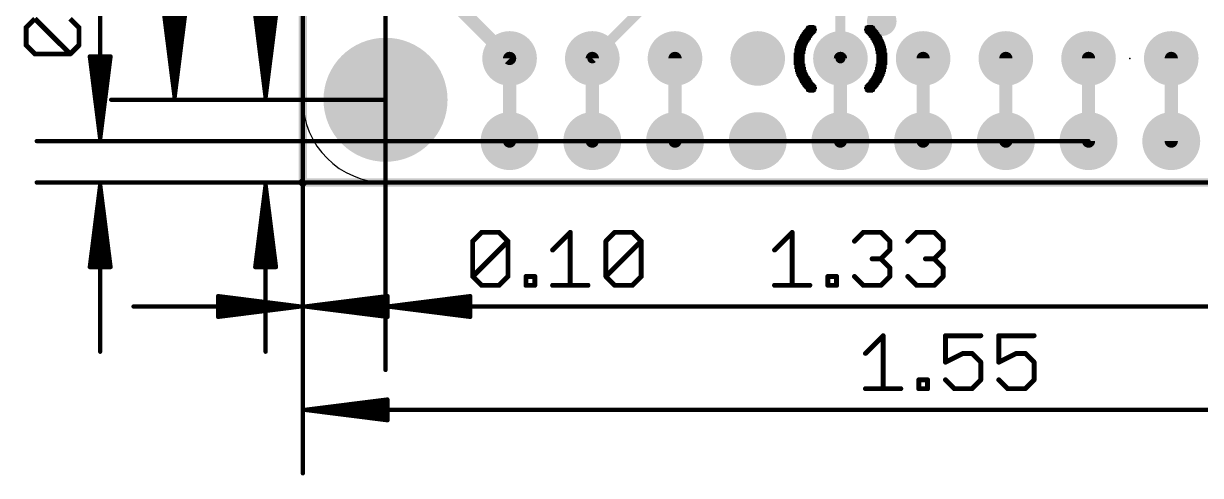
# Model space of a CAD drawing. Extents: x -8.6 to 58.7, y -9 to 29.5.
# Drawn here: x -8.58 to 27.57, y -9 to 4.88 of the extents above; entities that cross this region are included whole.
import ezdxf

# ---------------------------------------------------------------- set-up
doc = ezdxf.new("R2010")
doc.units = 0
for name, color, linetype in [('1', 12, 'CONTINUOUS'), ('16', 5, 'CONTINUOUS'), ('17', 110, 'CONTINUOUS'), ('18', 110, 'CONTINUOUS'), ('20', 4, 'CONTINUOUS'), ('200', 132, 'CONTINUOUS'), ('201', 6, 'CONTINUOUS'), ('23', 53, 'CONTINUOUS'), ('47', 253, 'CONTINUOUS')]:
    doc.layers.add(name, color=color, linetype=linetype)

# ---------------------------------------------------------------- blocks, each defined once
blk = doc.blocks.new('ROUNDP')
at = {"const_width": 0.5}
blk.add_lwpolyline([(0, -0.25, 1), (0, 0.25, 1), (0, -0.25)], format="xyb", dxfattribs=at)
blk = doc.blocks.new('RECT')
blk.add_solid([(-0.5, -0.5), (0.5, -0.5), (-0.5, 0.5), (0.5, 0.5)])
blk = doc.blocks.new('ROUNDV')
at = {"const_width": 0.5}
blk.add_lwpolyline([(0, -0.25, 1), (0, 0.25, 1), (0, -0.25)], format="xyb", dxfattribs=at)

msp = doc.modelspace()

# ---------------------------------------------------------------- linework, layer by layer
at = {"layer": '1'}
for points, const_width in [([(0, 22.86), (0, 0)], 0.254), ([(4.336, 5.824), (6.35, 3.81)], 0.4064), ([(16.51, 5.623), (16.51, 3.81)], 0.3048), ([(0, 0), (50.8, 0)], 0.254)]:
    msp.add_lwpolyline(points, dxfattribs=dict(at, const_width=const_width))
for points, const_width in [([(6.2782, 3.7382, 1), (6.4218, 3.8818)], 0.2032), ([(16.4338, 3.81, 1), (16.5862, 3.81)], 0.1524), ([(0, 0.0635, 1), (0, -0.0635)], 0.127), ([(-0.0635, 0, 1), (0.0635, 0)], 0.127)]:
    msp.add_lwpolyline(points, format="xyb", dxfattribs=dict(at, const_width=const_width))
at = {"layer": '16'}
for points, const_width in [([(0, 22.86), (0, 0)], 0.254), ([(10.668, 5.588), (8.89, 3.81)], 0.3048), ([(6.35, 3.81), (6.35, 1.27)], 0.4064), ([(8.89, 1.27), (8.89, 3.81)], 0.4064), ([(11.43, 3.81), (11.43, 1.27)], 0.4064), ([(16.51, 1.27), (16.51, 3.81)], 0.4064), ([(19.05, 3.81), (19.05, 1.27)], 0.4064), ([(21.59, 1.27), (21.59, 3.81)], 0.4064), ([(24.13, 3.81), (24.13, 1.27)], 0.4064), ([(26.67, 3.81), (26.67, 1.27)], 0.4064), ([(0, 0), (50.8, 0)], 0.254)]:
    msp.add_lwpolyline(points, dxfattribs=dict(at, const_width=const_width))
for points, const_width in [([(6.4516, 3.81, 1), (6.2484, 3.81)], 0.2032), ([(8.9916, 3.81, 1), (8.7884, 3.81)], 0.2032), ([(11.5316, 3.81, 1), (11.3284, 3.81)], 0.2032), ([(16.6116, 3.81, 1), (16.4084, 3.81)], 0.2032), ([(19.1516, 3.81, 1), (18.9484, 3.81)], 0.2032), ([(21.6916, 3.81, 1), (21.4884, 3.81)], 0.2032), ([(24.2316, 3.81, 1), (24.0284, 3.81)], 0.2032), ([(26.7716, 3.81, 1), (26.5684, 3.81)], 0.2032), ([(8.8361, 3.8639, 1), (8.9439, 3.7561)], 0.1524), ([(6.2484, 1.27, 1), (6.4516, 1.27)], 0.2032), ([(8.7884, 1.27, 1), (8.9916, 1.27)], 0.2032), ([(11.3284, 1.27, 1), (11.5316, 1.27)], 0.2032), ([(16.4084, 1.27, 1), (16.6116, 1.27)], 0.2032), ([(18.9484, 1.27, 1), (19.1516, 1.27)], 0.2032), ([(21.4884, 1.27, 1), (21.6916, 1.27)], 0.2032), ([(24.0284, 1.27, 1), (24.2316, 1.27)], 0.2032), ([(26.5684, 1.27, 1), (26.7716, 1.27)], 0.2032), ([(0, 0.0635, 1), (0, -0.0635)], 0.127), ([(-0.0635, 0, 1), (0.0635, 0)], 0.127)]:
    msp.add_lwpolyline(points, format="xyb", dxfattribs=dict(at, const_width=const_width))
at = {"layer": '20'}
for p, q in [((0, 2.54), (0, 20.32)), ((0, 20.32), (0, 2.54)), ((48.26, 0), (2.54, 0)), ((2.54, 0), (48.26, 0))]:
    msp.add_line(p, q, dxfattribs=at)
msp.add_arc((2.54, 2.54), 2.54, 180, 270, dxfattribs=at)
msp.add_arc((2.54, 2.54), 2.54, 180, 270, dxfattribs=at)
at = {"layer": '23'}
for p in [(25.4, 3.81), (0, 0), (0, 0)]:
    msp.add_point(p, dxfattribs=at)
at = {"layer": '47'}
for points, const_width in [([(-3.937, 2.605), (-3.937, 20.128)], 0.13), ([(0, 16.256), (0, -5.76)], 0.13), ([(2.54, 15.748), (2.54, -5.76)], 0.13), ([(0, 12.827), (0, -8.935)], 0.13), ([(0, 11.684), (0, -5.76)], 0.13), ([(-1.143, 2.605), (-1.143, 10.1028)], 0.13), ([(-6.223, 1.335), (-6.223, 8.8328)], 0.13), ([(-8.5007, 4.7597), (-8.2295, 5.0309)], 0.1524), ([(-7.1449, 3.9462), (-8.2295, 5.0309)], 0.1524), ([(-7.1449, 5.0309), (-6.8737, 4.7597)], 0.1524), ([(-3.937, 2.605), (-4.2562, 5.14)], 0.13), ([(-3.937, 2.605), (-4.197, 5.14)], 0.13), ([(-3.937, 2.605), (-4.067, 5.14)], 0.13), ([(-3.6178, 5.14), (-3.937, 2.605)], 0.13), ([(-3.807, 5.14), (-3.937, 2.605)], 0.13), ([(-3.677, 5.14), (-3.937, 2.605)], 0.13), ([(-1.143, 2.605), (-1.4622, 5.14)], 0.13), ([(-1.143, 2.605), (-1.403, 5.14)], 0.13), ([(-1.143, 2.605), (-1.273, 5.14)], 0.13), ([(-0.8238, 5.14), (-1.143, 2.605)], 0.13), ([(-1.013, 5.14), (-1.143, 2.605)], 0.13), ([(-0.883, 5.14), (-1.143, 2.605)], 0.13), ([(-8.5007, 4.2174), (-8.5007, 4.7597)], 0.1524), ([(-6.8737, 4.7597), (-6.8737, 4.2174)], 0.1524), ([(-8.2295, 3.9462), (-8.5007, 4.2174)], 0.1524), ([(-7.1449, 3.9462), (-8.2295, 3.9462)], 0.1524), ([(-6.8737, 4.2174), (-7.1449, 3.9462)], 0.1524), ([(-6.223, 1.335), (-6.5422, 3.87)], 0.13), ([(-6.5422, 3.87), (-5.9038, 3.87)], 0.13), ([(-6.223, 1.335), (-6.483, 3.87)], 0.13), ([(-6.223, 1.335), (-6.353, 3.87)], 0.13), ([(-5.9038, 3.87), (-6.223, 1.335)], 0.13), ([(-6.093, 3.87), (-6.223, 1.335)], 0.13), ([(-5.963, 3.87), (-6.223, 1.335)], 0.13), ([(2.413, 2.54), (-5.887, 2.54)], 0.13), ([(2.54, 2.54), (-3.093, 2.54)], 0.13), ([(24.13, 1.27), (-8.173, 1.27)], 0.13), ([(24.13, 0), (-8.173, 0)], 0.13), ([(-6.223, -0.065), (-6.5422, -2.6)], 0.13), ([(-6.223, -0.065), (-6.483, -2.6)], 0.13), ([(-6.223, -0.065), (-6.353, -2.6)], 0.13), ([(-6.223, -0.065), (-6.223, -5.2)], 0.13), ([(-5.9038, -2.6), (-6.223, -0.065)], 0.13), ([(-6.093, -2.6), (-6.223, -0.065)], 0.13), ([(-5.963, -2.6), (-6.223, -0.065)], 0.13), ([(2.54, 0), (-3.093, 0)], 0.13), ([(-1.143, -0.065), (-1.4622, -2.6)], 0.13), ([(-1.143, -0.065), (-1.403, -2.6)], 0.13), ([(-1.143, -0.065), (-1.273, -2.6)], 0.13), ([(-1.143, -0.065), (-1.143, -5.2)], 0.13), ([(-0.8238, -2.6), (-1.143, -0.065)], 0.13), ([(-1.013, -2.6), (-1.143, -0.065)], 0.13), ([(-0.883, -2.6), (-1.143, -0.065)], 0.13), ([(20.955, 0), (58.592, 0)], 0.13), ([(5.2162, -1.8035), (5.4874, -1.5323)], 0.1524), ([(5.2162, -2.8881), (5.2162, -1.8035)], 0.1524), ([(5.2162, -2.8881), (6.3009, -1.8035)], 0.1524), ([(5.4874, -1.5323), (6.0297, -1.5323)], 0.1524), ([(6.0297, -1.5323), (6.3009, -1.8035)], 0.1524), ([(6.3009, -1.8035), (6.3009, -2.8881)], 0.1524), ([(7.6719, -2.0746), (8.2143, -1.5323)], 0.1524), ([(8.2143, -1.5323), (8.2143, -3.1593)], 0.1524), ([(9.3091, -1.8035), (9.5803, -1.5323)], 0.1524), ([(9.3091, -2.8881), (9.3091, -1.8035)], 0.1524), ([(9.3091, -2.8881), (10.3938, -1.8035)], 0.1524), ([(9.5803, -1.5323), (10.1226, -1.5323)], 0.1524), ([(10.1226, -1.5323), (10.3938, -1.8035)], 0.1524), ([(10.3938, -1.8035), (10.3938, -2.8881)], 0.1524), ([(14.4858, -2.0746), (15.0281, -1.5323)], 0.1524), ([(15.0281, -1.5323), (15.0281, -3.1593)], 0.1524), ([(16.9415, -1.8035), (17.2127, -1.5323)], 0.1524), ([(17.2127, -1.5323), (17.755, -1.5323)], 0.1524), ([(17.755, -1.5323), (18.0262, -1.8035)], 0.1524), ([(18.0262, -1.8035), (18.0262, -2.0746)], 0.1524), ([(18.5787, -1.8035), (18.8499, -1.5323)], 0.1524), ([(18.8499, -1.5323), (19.3922, -1.5323)], 0.1524), ([(19.3922, -1.5323), (19.6634, -1.8035)], 0.1524), ([(19.6634, -1.8035), (19.6634, -2.0746)], 0.1524), ([(18.0262, -2.0746), (17.755, -2.3458)], 0.1524), ([(19.6634, -2.0746), (19.3922, -2.3458)], 0.1524), ([(17.755, -2.3458), (17.4839, -2.3458)], 0.1524), ([(17.755, -2.3458), (18.0262, -2.617)], 0.1524), ([(19.3922, -2.3458), (19.121, -2.3458)], 0.1524), ([(19.3922, -2.3458), (19.6634, -2.617)], 0.1524), ([(-6.5422, -2.6), (-5.9038, -2.6)], 0.13), ([(-1.4622, -2.6), (-0.8238, -2.6)], 0.13), ([(5.4874, -3.1593), (5.2162, -2.8881)], 0.1524), ([(6.3009, -2.8881), (6.0297, -3.1593)], 0.1524), ([(6.8534, -3.1593), (6.8534, -2.8881)], 0.1524), ([(6.8534, -2.8881), (7.1245, -2.8881)], 0.1524), ([(7.1245, -2.8881), (7.1245, -3.1593)], 0.1524), ([(9.5803, -3.1593), (9.3091, -2.8881)], 0.1524), ([(10.3938, -2.8881), (10.1226, -3.1593)], 0.1524), ([(16.123, -3.1593), (16.123, -2.8881)], 0.1524), ([(16.123, -2.8881), (16.3941, -2.8881)], 0.1524), ([(16.3941, -2.8881), (16.3941, -3.1593)], 0.1524), ([(17.2127, -3.1593), (16.9415, -2.8881)], 0.1524), ([(18.0262, -2.8881), (17.755, -3.1593)], 0.1524), ([(18.0262, -2.617), (18.0262, -2.8881)], 0.1524), ([(18.8499, -3.1593), (18.5787, -2.8881)], 0.1524), ([(19.6634, -2.8881), (19.3922, -3.1593)], 0.1524), ([(19.6634, -2.617), (19.6634, -2.8881)], 0.1524), ([(6.0297, -3.1593), (5.4874, -3.1593)], 0.1524), ([(7.1245, -3.1593), (6.8534, -3.1593)], 0.1524), ([(7.6719, -3.1593), (8.7566, -3.1593)], 0.1524), ([(10.1226, -3.1593), (9.5803, -3.1593)], 0.1524), ([(14.4858, -3.1593), (15.5705, -3.1593)], 0.1524), ([(16.3941, -3.1593), (16.123, -3.1593)], 0.1524), ([(17.755, -3.1593), (17.2127, -3.1593)], 0.1524), ([(19.3922, -3.1593), (18.8499, -3.1593)], 0.1524), ([(-0.065, -3.81), (-2.6, -3.4908)], 0.13), ([(-2.6, -3.4908), (-2.6, -4.1292)], 0.13), ([(-0.065, -3.81), (-2.6, -3.55)], 0.13), ([(0.065, -3.81), (2.6, -3.4908)], 0.13), ([(0.065, -3.81), (2.6, -3.55)], 0.13), ([(2.6, -3.4908), (2.6, -4.1292)], 0.13), ([(2.605, -3.81), (5.14, -3.4908)], 0.13), ([(2.605, -3.81), (5.14, -3.55)], 0.13), ([(5.14, -3.4908), (5.14, -4.1292)], 0.13), ([(-0.065, -3.81), (-5.2, -3.81)], 0.13), ([(-0.065, -3.81), (-2.6, -3.68)], 0.13), ([(-2.6, -4.1292), (-0.065, -3.81)], 0.13), ([(-2.6, -3.94), (-0.065, -3.81)], 0.13), ([(-2.6, -4.07), (-0.065, -3.81)], 0.13), ([(0.065, -3.81), (2.6, -3.68)], 0.13), ([(0.065, -3.81), (33.717, -3.81)], 0.13), ([(2.6, -4.1292), (0.065, -3.81)], 0.13), ([(2.6, -3.94), (0.065, -3.81)], 0.13), ([(2.6, -4.07), (0.065, -3.81)], 0.13), ([(2.605, -3.81), (5.14, -3.68)], 0.13), ([(2.605, -3.81), (10.1028, -3.81)], 0.13), ([(5.14, -4.1292), (2.605, -3.81)], 0.13), ([(5.14, -3.94), (2.605, -3.81)], 0.13), ([(5.14, -4.07), (2.605, -3.81)], 0.13), ([(17.2798, -5.2496), (17.8221, -4.7073)], 0.1524), ([(17.8221, -4.7073), (17.8221, -6.3343)], 0.1524), ([(20.8202, -4.7073), (19.7355, -4.7073)], 0.1524), ([(19.7355, -4.7073), (19.7355, -5.5208)], 0.1524), ([(22.4574, -4.7073), (21.3727, -4.7073)], 0.1524), ([(21.3727, -4.7073), (21.3727, -5.5208)], 0.1524), ([(19.7355, -5.5208), (20.2779, -5.2496)], 0.1524), ([(20.2779, -5.2496), (20.549, -5.2496)], 0.1524), ([(20.549, -5.2496), (20.8202, -5.5208)], 0.1524), ([(21.3727, -5.5208), (21.915, -5.2496)], 0.1524), ([(21.915, -5.2496), (22.1862, -5.2496)], 0.1524), ([(22.1862, -5.2496), (22.4574, -5.5208)], 0.1524), ([(20.8202, -5.5208), (20.8202, -6.0631)], 0.1524), ([(22.4574, -5.5208), (22.4574, -6.0631)], 0.1524), ([(18.917, -6.3343), (18.917, -6.0631)], 0.1524), ([(18.917, -6.0631), (19.1881, -6.0631)], 0.1524), ([(19.1881, -6.0631), (19.1881, -6.3343)], 0.1524), ([(20.0067, -6.3343), (19.7355, -6.0631)], 0.1524), ([(20.8202, -6.0631), (20.549, -6.3343)], 0.1524), ([(21.6439, -6.3343), (21.3727, -6.0631)], 0.1524), ([(22.4574, -6.0631), (22.1862, -6.3343)], 0.1524), ([(17.2798, -6.3343), (18.3645, -6.3343)], 0.1524), ([(19.1881, -6.3343), (18.917, -6.3343)], 0.1524), ([(20.549, -6.3343), (20.0067, -6.3343)], 0.1524), ([(22.1862, -6.3343), (21.6439, -6.3343)], 0.1524), ([(0.065, -6.985), (2.6, -6.6658)], 0.13), ([(0.065, -6.985), (2.6, -6.725)], 0.13), ([(0.065, -6.985), (2.6, -6.855)], 0.13), ([(2.6, -6.6658), (2.6, -7.3042)], 0.13), ([(0.065, -6.985), (39.305, -6.985)], 0.13), ([(2.6, -7.3042), (0.065, -6.985)], 0.13), ([(2.6, -7.115), (0.065, -6.985)], 0.13), ([(2.6, -7.245), (0.065, -6.985)], 0.13)]:
    msp.add_lwpolyline(points, dxfattribs=dict(at, const_width=const_width))
for points, const_width in [([(-8.4626, 4.7597, 1), (-8.5388, 4.7597)], 0.0762), ([(-8.5276, 4.7866, 1), (-8.4737, 4.7328)], 0.0762), ([(-6.8356, 4.7597, 1), (-6.9118, 4.7597)], 0.0762), ([(-6.9006, 4.7328, 1), (-6.8468, 4.7866)], 0.0762), ([(-8.4737, 4.2443, 1), (-8.5276, 4.1904)], 0.0762), ([(-8.5388, 4.2174, 1), (-8.4626, 4.2174)], 0.0762), ([(-8.2295, 3.9843, 1), (-8.2295, 3.9081)], 0.0762), ([(-8.2565, 3.9193, 1), (-8.2026, 3.9731)], 0.0762), ([(-7.1718, 3.9731, 1), (-7.1179, 3.9193)], 0.0762), ([(-7.1718, 3.9193, 1), (-7.1179, 3.9731)], 0.0762), ([(-7.1449, 3.9081, 1), (-7.1449, 3.9843)], 0.0762), ([(-6.9118, 4.2174, 1), (-6.8356, 4.2174)], 0.0762), ([(-6.8468, 4.1904, 1), (-6.9006, 4.2443)], 0.0762), ([(-6.51, 3.8741, 1), (-6.5745, 3.8659)], 0.065), ([(-6.5422, 3.9025, 1), (-6.5422, 3.8375)], 0.065), ([(-6.4507, 3.8733, 1), (-6.5153, 3.8667)], 0.065), ([(-6.3205, 3.8717, 1), (-6.3855, 3.8683)], 0.065), ([(-6.0605, 3.8683, 1), (-6.1255, 3.8717)], 0.065), ([(-5.9307, 3.8667, 1), (-5.9953, 3.8733)], 0.065), ([(-5.8715, 3.8659, 1), (-5.936, 3.8741)], 0.065), ([(-5.9038, 3.8375, 1), (-5.9038, 3.9025)], 0.065), ([(-5.887, 2.5725, 1), (-5.887, 2.5075)], 0.065), ([(-3.9692, 2.6091, 1), (-3.9048, 2.6009)], 0.065), ([(-3.9693, 2.6083, 1), (-3.9047, 2.6017)], 0.065), ([(-3.9695, 2.6033, 1), (-3.9045, 2.6067)], 0.065), ([(-3.9695, 2.6067, 1), (-3.9045, 2.6033)], 0.065), ([(-3.9695, 2.605, 1), (-3.9045, 2.605)], 0.065), ([(-3.9693, 2.6017, 1), (-3.9047, 2.6083)], 0.065), ([(-3.9692, 2.6009, 1), (-3.9048, 2.6091)], 0.065), ([(-3.093, 2.5725, 1), (-3.093, 2.5075)], 0.065), ([(-1.1752, 2.6091, 1), (-1.1108, 2.6009)], 0.065), ([(-1.1753, 2.6083, 1), (-1.1107, 2.6017)], 0.065), ([(-1.1755, 2.6033, 1), (-1.1105, 2.6067)], 0.065), ([(-1.1755, 2.6067, 1), (-1.1105, 2.6033)], 0.065), ([(-1.1755, 2.605, 1), (-1.1105, 2.605)], 0.065), ([(-1.1753, 2.6017, 1), (-1.1107, 2.6083)], 0.065), ([(-1.1752, 2.6009, 1), (-1.1108, 2.6091)], 0.065), ([(2.413, 2.5075, 1), (2.413, 2.5725)], 0.065), ([(2.54, 2.5075, 1), (2.54, 2.5725)], 0.065), ([(-8.173, 1.3025, 1), (-8.173, 1.2375)], 0.065), ([(-6.2552, 1.3391, 1), (-6.1908, 1.3309)], 0.065), ([(-6.2553, 1.3383, 1), (-6.1907, 1.3317)], 0.065), ([(-6.2555, 1.3333, 1), (-6.1905, 1.3367)], 0.065), ([(-6.2555, 1.3367, 1), (-6.1905, 1.3333)], 0.065), ([(-6.2555, 1.335, 1), (-6.1905, 1.335)], 0.065), ([(-6.2553, 1.3317, 1), (-6.1907, 1.3383)], 0.065), ([(-6.2552, 1.3309, 1), (-6.1908, 1.3391)], 0.065), ([(24.13, 1.2375, 1), (24.13, 1.3025)], 0.065), ([(-8.173, 0.0325, 1), (-8.173, -0.0325)], 0.065), ([(-6.1905, -0.0667, 1), (-6.2555, -0.0633)], 0.065), ([(-6.1905, -0.0633, 1), (-6.2555, -0.0667)], 0.065), ([(-3.093, 0.0325, 1), (-3.093, -0.0325)], 0.065), ([(-1.1105, -0.0667, 1), (-1.1755, -0.0633)], 0.065), ([(-1.1105, -0.0633, 1), (-1.1755, -0.0667)], 0.065), ([(2.54, -0.0325, 1), (2.54, 0.0325)], 0.065), ([(20.955, 0.0325, 1), (20.955, -0.0325)], 0.065), ([(24.13, -0.0325, 1), (24.13, 0.0325)], 0.065), ([(-6.1905, -0.065, 1), (-6.2555, -0.065)], 0.065), ([(-6.1908, -0.0609, 1), (-6.2552, -0.0691)], 0.065), ([(-6.1907, -0.0617, 1), (-6.2553, -0.0683)], 0.065), ([(-6.1907, -0.0683, 1), (-6.2553, -0.0617)], 0.065), ([(-6.1908, -0.0691, 1), (-6.2552, -0.0609)], 0.065), ([(-1.1105, -0.065, 1), (-1.1755, -0.065)], 0.065), ([(-1.1108, -0.0609, 1), (-1.1752, -0.0691)], 0.065), ([(-1.1107, -0.0617, 1), (-1.1753, -0.0683)], 0.065), ([(-1.1107, -0.0683, 1), (-1.1753, -0.0617)], 0.065), ([(-1.1108, -0.0691, 1), (-1.1752, -0.0609)], 0.065), ([(5.2543, -1.8035, 1), (5.1781, -1.8035)], 0.0762), ([(5.1893, -1.7765, 1), (5.2431, -1.8304)], 0.0762), ([(5.4874, -1.4942, 1), (5.4874, -1.5704)], 0.0762), ([(5.5143, -1.5593, 1), (5.4604, -1.5054)], 0.0762), ([(6.0566, -1.5054, 1), (6.0028, -1.5593)], 0.0762), ([(6.0297, -1.5704, 1), (6.0297, -1.4942)], 0.0762), ([(6.339, -1.8035, 1), (6.2628, -1.8035)], 0.0762), ([(6.3278, -1.8304, 1), (6.2739, -1.7765)], 0.0762), ([(6.2739, -1.8304, 1), (6.3278, -1.7765)], 0.0762), ([(8.2524, -1.5323, 1), (8.1762, -1.5323)], 0.0762), ([(8.2412, -1.5593, 1), (8.1873, -1.5054)], 0.0762), ([(9.2821, -1.7765, 1), (9.336, -1.8304)], 0.0762), ([(9.3472, -1.8035, 1), (9.271, -1.8035)], 0.0762), ([(9.5803, -1.4942, 1), (9.5803, -1.5704)], 0.0762), ([(9.6072, -1.5593, 1), (9.5533, -1.5054)], 0.0762), ([(10.1495, -1.5054, 1), (10.0956, -1.5593)], 0.0762), ([(10.1226, -1.5704, 1), (10.1226, -1.4942)], 0.0762), ([(10.4319, -1.8035, 1), (10.3557, -1.8035)], 0.0762), ([(10.4207, -1.8304, 1), (10.3668, -1.7765)], 0.0762), ([(10.3668, -1.8304, 1), (10.4207, -1.7765)], 0.0762), ([(15.0662, -1.5323, 1), (14.99, -1.5323)], 0.0762), ([(15.0551, -1.5593, 1), (15.0012, -1.5054)], 0.0762), ([(16.9146, -1.7765, 1), (16.9685, -1.8304)], 0.0762), ([(17.2127, -1.4942, 1), (17.2127, -1.5704)], 0.0762), ([(17.2396, -1.5593, 1), (17.1858, -1.5054)], 0.0762), ([(17.782, -1.5054, 1), (17.7281, -1.5593)], 0.0762), ([(17.755, -1.5704, 1), (17.755, -1.4942)], 0.0762), ([(18.0643, -1.8035, 1), (17.9881, -1.8035)], 0.0762), ([(17.9993, -1.8304, 1), (18.0531, -1.7765)], 0.0762), ([(18.5518, -1.7765, 1), (18.6056, -1.8304)], 0.0762), ([(18.8499, -1.4942, 1), (18.8499, -1.5704)], 0.0762), ([(18.8768, -1.5593, 1), (18.8229, -1.5054)], 0.0762), ([(19.4191, -1.5054, 1), (19.3653, -1.5593)], 0.0762), ([(19.3922, -1.5704, 1), (19.3922, -1.4942)], 0.0762), ([(19.7015, -1.8035, 1), (19.6253, -1.8035)], 0.0762), ([(19.6364, -1.8304, 1), (19.6903, -1.7765)], 0.0762), ([(7.645, -2.0477, 1), (7.6989, -2.1016)], 0.0762), ([(14.4589, -2.0477, 1), (14.5128, -2.1016)], 0.0762), ([(17.9881, -2.0746, 1), (18.0643, -2.0746)], 0.0762), ([(18.0531, -2.1016, 1), (17.9993, -2.0477)], 0.0762), ([(19.6253, -2.0746, 1), (19.7015, -2.0746)], 0.0762), ([(19.6903, -2.1016, 1), (19.6364, -2.0477)], 0.0762), ([(17.4839, -2.3077, 1), (17.4839, -2.3839)], 0.0762), ([(17.782, -2.3189, 1), (17.7281, -2.3727)], 0.0762), ([(17.7281, -2.3189, 1), (17.782, -2.3727)], 0.0762), ([(17.755, -2.3839, 1), (17.755, -2.3077)], 0.0762), ([(19.121, -2.3077, 1), (19.121, -2.3839)], 0.0762), ([(19.4191, -2.3189, 1), (19.3653, -2.3727)], 0.0762), ([(19.3653, -2.3189, 1), (19.4191, -2.3727)], 0.0762), ([(19.3922, -2.3839, 1), (19.3922, -2.3077)], 0.0762), ([(-6.5745, -2.5959, 1), (-6.51, -2.6041)], 0.065), ([(-6.5422, -2.5675, 1), (-6.5422, -2.6325)], 0.065), ([(-6.5153, -2.5967, 1), (-6.4507, -2.6033)], 0.065), ([(-6.3855, -2.5983, 1), (-6.3205, -2.6017)], 0.065), ([(-6.1255, -2.6017, 1), (-6.0605, -2.5983)], 0.065), ([(-5.9953, -2.6033, 1), (-5.9307, -2.5967)], 0.065), ([(-5.936, -2.6041, 1), (-5.8715, -2.5959)], 0.065), ([(-5.9038, -2.6325, 1), (-5.9038, -2.5675)], 0.065), ([(-1.4945, -2.5959, 1), (-1.43, -2.6041)], 0.065), ([(-1.4622, -2.5675, 1), (-1.4622, -2.6325)], 0.065), ([(-1.4353, -2.5967, 1), (-1.3707, -2.6033)], 0.065), ([(-1.3055, -2.5983, 1), (-1.2405, -2.6017)], 0.065), ([(-1.0455, -2.6017, 1), (-0.9805, -2.5983)], 0.065), ([(-0.9153, -2.6033, 1), (-0.8507, -2.5967)], 0.065), ([(-0.856, -2.6041, 1), (-0.7915, -2.5959)], 0.065), ([(-0.8238, -2.6325, 1), (-0.8238, -2.5675)], 0.065), ([(5.2431, -2.8612, 1), (5.1893, -2.9151)], 0.0762), ([(5.1893, -2.8612, 1), (5.2431, -2.9151)], 0.0762), ([(5.1781, -2.8881, 1), (5.2543, -2.8881)], 0.0762), ([(6.2628, -2.8881, 1), (6.339, -2.8881)], 0.0762), ([(6.3278, -2.9151, 1), (6.2739, -2.8612)], 0.0762), ([(6.8915, -2.8881, 1), (6.8153, -2.8881)], 0.0762), ([(6.8534, -2.85, 1), (6.8534, -2.9262)], 0.0762), ([(7.1626, -2.8881, 1), (7.0864, -2.8881)], 0.0762), ([(7.1245, -2.9262, 1), (7.1245, -2.85)], 0.0762), ([(9.336, -2.8612, 1), (9.2821, -2.9151)], 0.0762), ([(9.2821, -2.8612, 1), (9.336, -2.9151)], 0.0762), ([(9.271, -2.8881, 1), (9.3472, -2.8881)], 0.0762), ([(10.3557, -2.8881, 1), (10.4319, -2.8881)], 0.0762), ([(10.4207, -2.9151, 1), (10.3668, -2.8612)], 0.0762), ([(16.1611, -2.8881, 1), (16.0849, -2.8881)], 0.0762), ([(16.123, -2.85, 1), (16.123, -2.9262)], 0.0762), ([(16.4322, -2.8881, 1), (16.356, -2.8881)], 0.0762), ([(16.3941, -2.9262, 1), (16.3941, -2.85)], 0.0762), ([(16.9685, -2.8612, 1), (16.9146, -2.9151)], 0.0762), ([(18.0643, -2.617, 1), (17.9881, -2.617)], 0.0762), ([(17.9881, -2.8881, 1), (18.0643, -2.8881)], 0.0762), ([(17.9993, -2.6439, 1), (18.0531, -2.59)], 0.0762), ([(18.0531, -2.9151, 1), (17.9993, -2.8612)], 0.0762), ([(18.6056, -2.8612, 1), (18.5518, -2.9151)], 0.0762), ([(19.7015, -2.617, 1), (19.6253, -2.617)], 0.0762), ([(19.6253, -2.8881, 1), (19.7015, -2.8881)], 0.0762), ([(19.6364, -2.6439, 1), (19.6903, -2.59)], 0.0762), ([(19.6903, -2.9151, 1), (19.6364, -2.8612)], 0.0762), ([(5.4874, -3.1212, 1), (5.4874, -3.1974)], 0.0762), ([(5.4604, -3.1862, 1), (5.5143, -3.1324)], 0.0762), ([(6.0028, -3.1324, 1), (6.0566, -3.1862)], 0.0762), ([(6.0297, -3.1974, 1), (6.0297, -3.1212)], 0.0762), ([(6.8534, -3.1212, 1), (6.8534, -3.1974)], 0.0762), ([(6.8153, -3.1593, 1), (6.8915, -3.1593)], 0.0762), ([(7.0864, -3.1593, 1), (7.1626, -3.1593)], 0.0762), ([(7.1245, -3.1974, 1), (7.1245, -3.1212)], 0.0762), ([(7.6719, -3.1212, 1), (7.6719, -3.1974)], 0.0762), ([(8.1762, -3.1593, 1), (8.2524, -3.1593)], 0.0762), ([(8.7566, -3.1974, 1), (8.7566, -3.1212)], 0.0762), ([(9.5803, -3.1212, 1), (9.5803, -3.1974)], 0.0762), ([(9.5533, -3.1862, 1), (9.6072, -3.1324)], 0.0762), ([(10.0956, -3.1324, 1), (10.1495, -3.1862)], 0.0762), ([(10.1226, -3.1974, 1), (10.1226, -3.1212)], 0.0762), ([(14.4858, -3.1212, 1), (14.4858, -3.1974)], 0.0762), ([(14.99, -3.1593, 1), (15.0662, -3.1593)], 0.0762), ([(15.5705, -3.1974, 1), (15.5705, -3.1212)], 0.0762), ([(16.123, -3.1212, 1), (16.123, -3.1974)], 0.0762), ([(16.0849, -3.1593, 1), (16.1611, -3.1593)], 0.0762), ([(16.356, -3.1593, 1), (16.4322, -3.1593)], 0.0762), ([(16.3941, -3.1974, 1), (16.3941, -3.1212)], 0.0762), ([(17.2127, -3.1212, 1), (17.2127, -3.1974)], 0.0762), ([(17.1858, -3.1862, 1), (17.2396, -3.1324)], 0.0762), ([(17.7281, -3.1324, 1), (17.782, -3.1862)], 0.0762), ([(17.755, -3.1974, 1), (17.755, -3.1212)], 0.0762), ([(18.8499, -3.1212, 1), (18.8499, -3.1974)], 0.0762), ([(18.8229, -3.1862, 1), (18.8768, -3.1324)], 0.0762), ([(19.3653, -3.1324, 1), (19.4191, -3.1862)], 0.0762), ([(19.3922, -3.1974, 1), (19.3922, -3.1212)], 0.0762), ([(-2.5959, -3.4585, 1), (-2.6041, -3.523)], 0.065), ([(-2.5675, -3.4908, 1), (-2.6325, -3.4908)], 0.065), ([(-2.5967, -3.5177, 1), (-2.6033, -3.5823)], 0.065), ([(2.6325, -3.4908, 1), (2.5675, -3.4908)], 0.065), ([(2.6041, -3.523, 1), (2.5959, -3.4585)], 0.065), ([(2.6033, -3.5823, 1), (2.5967, -3.5177)], 0.065), ([(5.1725, -3.4908, 1), (5.1075, -3.4908)], 0.065), ([(5.1441, -3.523, 1), (5.1359, -3.4585)], 0.065), ([(5.1433, -3.5823, 1), (5.1367, -3.5177)], 0.065), ([(-5.2, -3.7775, 1), (-5.2, -3.8425)], 0.065), ([(-2.5983, -3.6475, 1), (-2.6017, -3.7125)], 0.065), ([(-2.6017, -3.9075, 1), (-2.5983, -3.9725)], 0.065), ([(-0.0609, -3.8422, 1), (-0.0691, -3.7778)], 0.065), ([(-0.0691, -3.8422, 1), (-0.0609, -3.7778)], 0.065), ([(-0.0617, -3.8423, 1), (-0.0683, -3.7777)], 0.065), ([(-0.0683, -3.8423, 1), (-0.0617, -3.7777)], 0.065), ([(-0.0667, -3.8425, 1), (-0.0633, -3.7775)], 0.065), ([(-0.0633, -3.8425, 1), (-0.0667, -3.7775)], 0.065), ([(-0.065, -3.8425, 1), (-0.065, -3.7775)], 0.065), ([(0.065, -3.7775, 1), (0.065, -3.8425)], 0.065), ([(0.0691, -3.7778, 1), (0.0609, -3.8422)], 0.065), ([(0.0633, -3.7775, 1), (0.0667, -3.8425)], 0.065), ([(0.0667, -3.7775, 1), (0.0633, -3.8425)], 0.065), ([(0.0683, -3.7777, 1), (0.0617, -3.8423)], 0.065), ([(0.0617, -3.7777, 1), (0.0683, -3.8423)], 0.065), ([(0.0609, -3.7778, 1), (0.0691, -3.8422)], 0.065), ([(2.605, -3.7775, 1), (2.605, -3.8425)], 0.065), ([(2.6091, -3.7778, 1), (2.6009, -3.8422)], 0.065), ([(2.6033, -3.7775, 1), (2.6067, -3.8425)], 0.065), ([(2.6067, -3.7775, 1), (2.6033, -3.8425)], 0.065), ([(2.6083, -3.7777, 1), (2.6017, -3.8423)], 0.065), ([(2.6017, -3.7777, 1), (2.6083, -3.8423)], 0.065), ([(2.6009, -3.7778, 1), (2.6091, -3.8422)], 0.065), ([(2.6017, -3.7125, 1), (2.5983, -3.6475)], 0.065), ([(2.5983, -3.9725, 1), (2.6017, -3.9075)], 0.065), ([(5.1417, -3.7125, 1), (5.1383, -3.6475)], 0.065), ([(5.1383, -3.9725, 1), (5.1417, -3.9075)], 0.065), ([(10.1028, -3.8425, 1), (10.1028, -3.7775)], 0.065), ([(-2.6033, -4.0377, 1), (-2.5967, -4.1023)], 0.065), ([(-2.6041, -4.097, 1), (-2.5959, -4.1615)], 0.065), ([(-2.6325, -4.1292, 1), (-2.5675, -4.1292)], 0.065), ([(2.5675, -4.1292, 1), (2.6325, -4.1292)], 0.065), ([(2.5959, -4.1615, 1), (2.6041, -4.097)], 0.065), ([(2.5967, -4.1023, 1), (2.6033, -4.0377)], 0.065), ([(5.1075, -4.1292, 1), (5.1725, -4.1292)], 0.065), ([(5.1359, -4.1615, 1), (5.1441, -4.097)], 0.065), ([(5.1367, -4.1023, 1), (5.1433, -4.0377)], 0.065), ([(17.8602, -4.7073, 1), (17.784, -4.7073)], 0.0762), ([(17.8491, -4.7343, 1), (17.7952, -4.6804)], 0.0762), ([(19.7355, -4.6692, 1), (19.7355, -4.7454)], 0.0762), ([(19.7736, -4.7073, 1), (19.6974, -4.7073)], 0.0762), ([(20.8202, -4.7454, 1), (20.8202, -4.6692)], 0.0762), ([(21.3727, -4.6692, 1), (21.3727, -4.7454)], 0.0762), ([(21.4108, -4.7073, 1), (21.3346, -4.7073)], 0.0762), ([(22.4574, -4.7454, 1), (22.4574, -4.6692)], 0.0762), ([(-6.2555, -5.2, 1), (-6.1905, -5.2)], 0.065), ([(-1.1755, -5.2, 1), (-1.1105, -5.2)], 0.065), ([(17.2529, -5.2227, 1), (17.3068, -5.2766)], 0.0762), ([(20.2779, -5.2115, 1), (20.2779, -5.2877)], 0.0762), ([(20.2949, -5.2837, 1), (20.2608, -5.2156)], 0.0762), ([(20.576, -5.2227, 1), (20.5221, -5.2766)], 0.0762), ([(20.549, -5.2877, 1), (20.549, -5.2115)], 0.0762), ([(21.915, -5.2115, 1), (21.915, -5.2877)], 0.0762), ([(21.9321, -5.2837, 1), (21.898, -5.2156)], 0.0762), ([(22.2131, -5.2227, 1), (22.1593, -5.2766)], 0.0762), ([(22.1862, -5.2877, 1), (22.1862, -5.2115)], 0.0762), ([(-0.0325, -5.76, 1), (0.0325, -5.76)], 0.065), ([(-0.0325, -5.76, 1), (0.0325, -5.76)], 0.065), ([(2.5075, -5.76, 1), (2.5725, -5.76)], 0.065), ([(19.7185, -5.4867, 1), (19.7526, -5.5549)], 0.0762), ([(19.6974, -5.5208, 1), (19.7736, -5.5208)], 0.0762), ([(20.8583, -5.5208, 1), (20.7821, -5.5208)], 0.0762), ([(20.7933, -5.5477, 1), (20.8471, -5.4939)], 0.0762), ([(21.3557, -5.4867, 1), (21.3897, -5.5549)], 0.0762), ([(21.3346, -5.5208, 1), (21.4108, -5.5208)], 0.0762), ([(22.4955, -5.5208, 1), (22.4193, -5.5208)], 0.0762), ([(22.4304, -5.5477, 1), (22.4843, -5.4939)], 0.0762), ([(18.9551, -6.0631, 1), (18.8789, -6.0631)], 0.0762), ([(18.917, -6.025, 1), (18.917, -6.1012)], 0.0762), ([(19.2262, -6.0631, 1), (19.15, -6.0631)], 0.0762), ([(19.1881, -6.1012, 1), (19.1881, -6.025)], 0.0762), ([(19.7625, -6.0362, 1), (19.7086, -6.0901)], 0.0762), ([(20.7821, -6.0631, 1), (20.8583, -6.0631)], 0.0762), ([(20.8471, -6.0901, 1), (20.7933, -6.0362)], 0.0762), ([(21.3996, -6.0362, 1), (21.3458, -6.0901)], 0.0762), ([(22.4193, -6.0631, 1), (22.4955, -6.0631)], 0.0762), ([(22.4843, -6.0901, 1), (22.4304, -6.0362)], 0.0762), ([(17.2798, -6.2962, 1), (17.2798, -6.3724)], 0.0762), ([(17.784, -6.3343, 1), (17.8602, -6.3343)], 0.0762), ([(18.3645, -6.3724, 1), (18.3645, -6.2962)], 0.0762), ([(18.917, -6.2962, 1), (18.917, -6.3724)], 0.0762), ([(18.8789, -6.3343, 1), (18.9551, -6.3343)], 0.0762), ([(19.15, -6.3343, 1), (19.2262, -6.3343)], 0.0762), ([(19.1881, -6.3724, 1), (19.1881, -6.2962)], 0.0762), ([(20.0067, -6.2962, 1), (20.0067, -6.3724)], 0.0762), ([(19.9798, -6.3612, 1), (20.0336, -6.3074)], 0.0762), ([(20.5221, -6.3074, 1), (20.576, -6.3612)], 0.0762), ([(20.549, -6.3724, 1), (20.549, -6.2962)], 0.0762), ([(21.6439, -6.2962, 1), (21.6439, -6.3724)], 0.0762), ([(21.6169, -6.3612, 1), (21.6708, -6.3074)], 0.0762), ([(22.1593, -6.3074, 1), (22.2131, -6.3612)], 0.0762), ([(22.1862, -6.3724, 1), (22.1862, -6.2962)], 0.0762), ([(2.6325, -6.6658, 1), (2.5675, -6.6658)], 0.065), ([(2.6041, -6.698, 1), (2.5959, -6.6335)], 0.065), ([(2.6033, -6.7573, 1), (2.5967, -6.6927)], 0.065), ([(2.6017, -6.8875, 1), (2.5983, -6.8225)], 0.065), ([(0.065, -6.9525, 1), (0.065, -7.0175)], 0.065), ([(0.0691, -6.9528, 1), (0.0609, -7.0172)], 0.065), ([(0.0633, -6.9525, 1), (0.0667, -7.0175)], 0.065), ([(0.0667, -6.9525, 1), (0.0633, -7.0175)], 0.065), ([(0.0683, -6.9527, 1), (0.0617, -7.0173)], 0.065), ([(0.0617, -6.9527, 1), (0.0683, -7.0173)], 0.065), ([(0.0609, -6.9528, 1), (0.0691, -7.0172)], 0.065), ([(2.5967, -7.2773, 1), (2.6033, -7.2127)], 0.065), ([(2.5983, -7.1475, 1), (2.6017, -7.0825)], 0.065), ([(2.5675, -7.3042, 1), (2.6325, -7.3042)], 0.065), ([(2.5959, -7.3365, 1), (2.6041, -7.272)], 0.065), ([(-0.0325, -8.935, 1), (0.0325, -8.935)], 0.065)]:
    msp.add_lwpolyline(points, format="xyb", dxfattribs=dict(at, const_width=const_width))

# ---------------------------------------------------------------- block references
at = {"layer": '17'}
for p, xscale, yscale in [((2.54, 2.54), 3.81, 3.81), ((2.54, 2.54), 3.81, 3.81), ((6.35, 1.27), 1.778, 1.778), ((6.35, 1.27), 1.778, 1.778), ((8.89, 1.27), 1.778, 1.778), ((8.89, 1.27), 1.778, 1.778), ((11.43, 1.27), 1.778, 1.778), ((11.43, 1.27), 1.778, 1.778), ((13.97, 1.27), 1.778, 1.778), ((13.97, 1.27), 1.778, 1.778), ((16.51, 1.27), 1.778, 1.778), ((16.51, 1.27), 1.778, 1.778), ((19.05, 1.27), 1.778, 1.778), ((19.05, 1.27), 1.778, 1.778), ((21.59, 1.27), 1.778, 1.778), ((21.59, 1.27), 1.778, 1.778), ((24.13, 1.27), 1.778, 1.778), ((24.13, 1.27), 1.778, 1.778), ((26.67, 1.27), 1.778, 1.778), ((26.67, 1.27), 1.778, 1.778)]:
    msp.add_blockref('ROUNDP', p, dxfattribs=dict(at, xscale=xscale, yscale=yscale))
at = {"layer": '17', "xscale": 1.6764, "yscale": 1.6764, "rotation": 270}
for p in [(6.35, 3.81), (6.35, 3.81), (8.89, 3.81), (8.89, 3.81), (11.43, 3.81), (11.43, 3.81), (13.97, 3.81), (13.97, 3.81), (16.51, 3.81), (16.51, 3.81), (19.05, 3.81), (19.05, 3.81), (21.59, 3.81), (21.59, 3.81), (24.13, 3.81), (24.13, 3.81), (26.67, 3.81), (26.67, 3.81)]:
    msp.add_blockref('ROUNDP', p, dxfattribs=at)
at = {"layer": '18', "xscale": 0.9064, "yscale": 0.9064}
msp.add_blockref('ROUNDV', (17.78, 4.953), dxfattribs=at)
msp.add_blockref('ROUNDV', (17.78, 4.953), dxfattribs=at)
at = {"layer": '200', "yscale": 0.0212}
for p, xscale in [((15.5724, 4.6971), 0.3597), ((15.583, 4.7183), 0.3385), ((15.583, 4.7394), 0.2962), ((15.583, 4.7818), 0.2539), ((15.5936, 4.7606), 0.2751), ((15.5936, 4.8029), 0.2327), ((15.5936, 4.8241), 0.1481), ((17.4026, 4.7183), 0.3385), ((17.4132, 4.6971), 0.3597), ((17.392, 4.7818), 0.2751), ((17.392, 4.7606), 0.2751), ((17.4026, 4.7394), 0.2962), ((17.392, 4.8029), 0.2327), ((17.392, 4.8241), 0.1481), ((15.3503, 4.3586), 0.3385), ((15.3503, 4.3374), 0.3385), ((15.382, 4.4009), 0.3597), ((15.3714, 4.3797), 0.3385), ((15.4032, 4.4432), 0.3597), ((15.3926, 4.4221), 0.3385), ((15.4243, 4.4855), 0.3597), ((15.4243, 4.4644), 0.3597), ((15.4455, 4.5067), 0.3597), ((15.4561, 4.5279), 0.3808), ((15.4772, 4.549), 0.3808), ((15.4984, 4.5702), 0.3809), ((15.509, 4.5913), 0.402), ((15.5301, 4.6125), 0.402), ((15.5407, 4.6548), 0.3808), ((15.5407, 4.6336), 0.3808), ((15.5619, 4.676), 0.3809), ((17.4238, 4.676), 0.3808), ((17.4449, 4.6548), 0.3808), ((17.4449, 4.6336), 0.3808), ((17.4555, 4.6125), 0.402), ((17.4767, 4.5913), 0.402), ((17.4872, 4.5702), 0.3808), ((17.5084, 4.549), 0.3808), ((17.5296, 4.5279), 0.3809), ((17.5401, 4.5067), 0.3597), ((17.5613, 4.4855), 0.3597), ((17.5613, 4.4644), 0.3597), ((17.5825, 4.4432), 0.3597), ((17.593, 4.4221), 0.3385), ((17.6036, 4.4009), 0.3597), ((17.6142, 4.3797), 0.3385), ((17.6354, 4.3586), 0.3385), ((17.6354, 4.3374), 0.3385), ((15.2339, 3.9777), 0.3174), ((15.2551, 4.1047), 0.3174), ((15.2551, 4.0835), 0.3174), ((15.2551, 4.0624), 0.3174), ((15.2445, 4.0412), 0.2962), ((15.2445, 4.0201), 0.2962), ((15.2445, 3.9989), 0.2962), ((15.2762, 4.1893), 0.3174), ((15.2762, 4.1682), 0.3174), ((15.2762, 4.147), 0.3174), ((15.2656, 4.1258), 0.2962), ((15.308, 4.2528), 0.3385), ((15.2974, 4.2316), 0.3174), ((15.2974, 4.2105), 0.3174), ((15.3185, 4.274), 0.3174), ((15.3291, 4.3163), 0.3385), ((15.3291, 4.2951), 0.3385), ((17.6565, 4.3163), 0.3385), ((17.6565, 4.2951), 0.3385), ((17.6671, 4.274), 0.3174), ((17.6777, 4.2528), 0.3385), ((17.6883, 4.2316), 0.3174), ((17.6883, 4.2105), 0.3174), ((17.7094, 4.1893), 0.3174), ((17.7094, 4.1682), 0.3174), ((17.7094, 4.147), 0.3174), ((17.72, 4.1258), 0.2962), ((17.7306, 4.1047), 0.3174), ((17.7306, 4.0835), 0.3174), ((17.7306, 4.0624), 0.3174), ((17.7517, 3.9777), 0.3174), ((17.7412, 4.0412), 0.2962), ((17.7412, 4.0201), 0.2962), ((17.7412, 3.9989), 0.2962), ((15.2339, 3.9566), 0.3174), ((15.2233, 3.9354), 0.2962), ((15.2233, 3.9143), 0.2962), ((15.2233, 3.8931), 0.2962), ((15.2233, 3.872), 0.2962), ((15.2233, 3.8508), 0.2962), ((15.2233, 3.8296), 0.2962), ((15.2233, 3.8085), 0.2962), ((15.2233, 3.7873), 0.2962), ((15.2233, 3.7662), 0.2962), ((15.2233, 3.745), 0.2962), ((15.2233, 3.7238), 0.2962), ((15.2233, 3.7027), 0.2962), ((15.2233, 3.6815), 0.2962), ((15.2233, 3.6604), 0.2962), ((15.2339, 3.6392), 0.3174), ((15.2339, 3.6181), 0.3174), ((17.7517, 3.9566), 0.3174), ((17.7517, 3.6392), 0.3174), ((17.7517, 3.6181), 0.3174), ((17.7623, 3.9354), 0.2962), ((17.7623, 3.9143), 0.2962), ((17.7623, 3.8931), 0.2962), ((17.7623, 3.872), 0.2962), ((17.7623, 3.8508), 0.2962), ((17.7623, 3.8296), 0.2962), ((17.7623, 3.8085), 0.2962), ((17.7623, 3.7873), 0.2962), ((17.7623, 3.7662), 0.2962), ((17.7623, 3.745), 0.2962), ((17.7623, 3.7238), 0.2962), ((17.7623, 3.7027), 0.2962), ((17.7623, 3.6815), 0.2962), ((17.7623, 3.6604), 0.2962), ((15.2445, 3.5969), 0.2962), ((15.2445, 3.5757), 0.2962), ((15.2445, 3.5546), 0.2962), ((15.2551, 3.5334), 0.3174), ((15.2551, 3.5123), 0.3174), ((15.2551, 3.4911), 0.3174), ((15.2656, 3.4699), 0.2962), ((15.2762, 3.4488), 0.3174), ((15.2762, 3.4276), 0.3174), ((15.2762, 3.4065), 0.3174), ((15.2974, 3.3853), 0.3174), ((15.2974, 3.3642), 0.3174), ((15.308, 3.343), 0.3385), ((15.3185, 3.3218), 0.3174), ((15.3291, 3.3007), 0.3385), ((15.3291, 3.2795), 0.3385), ((15.3503, 3.2584), 0.3385), ((17.6354, 3.2584), 0.3385), ((17.6565, 3.3007), 0.3385), ((17.6565, 3.2795), 0.3385), ((17.6777, 3.343), 0.3385), ((17.6671, 3.3218), 0.3174), ((17.6883, 3.3853), 0.3174), ((17.6883, 3.3642), 0.3174), ((17.7094, 3.4488), 0.3174), ((17.7094, 3.4276), 0.3174), ((17.7094, 3.4065), 0.3174), ((17.7306, 3.5334), 0.3174), ((17.7306, 3.5123), 0.3174), ((17.7306, 3.4911), 0.3174), ((17.72, 3.4699), 0.2962), ((17.7412, 3.5969), 0.2962), ((17.7412, 3.5757), 0.2962), ((17.7412, 3.5546), 0.2962), ((15.3503, 3.2372), 0.3385), ((15.3714, 3.216), 0.3385), ((15.382, 3.1949), 0.3597), ((15.3926, 3.1737), 0.3385), ((15.4032, 3.1526), 0.3597), ((15.4243, 3.1314), 0.3597), ((15.4243, 3.1103), 0.3597), ((15.4455, 3.0891), 0.3597), ((15.4561, 3.0679), 0.3808), ((15.4772, 3.0468), 0.3808), ((15.4984, 3.0256), 0.3809), ((15.509, 3.0045), 0.402), ((15.5301, 2.9833), 0.402), ((15.5407, 2.9621), 0.3808), ((15.5407, 2.941), 0.3808), ((15.5619, 2.9198), 0.3809), ((15.5724, 2.8987), 0.3597), ((17.4238, 2.9198), 0.3808), ((17.4132, 2.8987), 0.3597), ((17.4555, 2.9833), 0.402), ((17.4449, 2.9621), 0.3808), ((17.4449, 2.941), 0.3808), ((17.4767, 3.0045), 0.402), ((17.4872, 3.0256), 0.3808), ((17.5084, 3.0468), 0.3808), ((17.5296, 3.0679), 0.3809), ((17.5401, 3.0891), 0.3597), ((17.5613, 3.1314), 0.3597), ((17.5613, 3.1103), 0.3597), ((17.5825, 3.1526), 0.3597), ((17.593, 3.1737), 0.3385), ((17.6036, 3.1949), 0.3597), ((17.6142, 3.216), 0.3385), ((17.6354, 3.2372), 0.3385), ((15.583, 2.8775), 0.3385), ((15.583, 2.8564), 0.2962), ((15.5936, 2.8352), 0.2751), ((15.5936, 2.814), 0.2751), ((15.5936, 2.7929), 0.2327), ((15.5936, 2.7717), 0.1481), ((17.4026, 2.8775), 0.3385), ((17.392, 2.8352), 0.2751), ((17.4026, 2.8564), 0.2962), ((17.4026, 2.814), 0.2539), ((17.392, 2.7929), 0.2327), ((17.392, 2.7717), 0.1481)]:
    msp.add_blockref('RECT', p, dxfattribs=dict(at, xscale=xscale))
at = {"layer": '201', "yscale": 0.0212, "rotation": 180}
for p, xscale in [((15.6139, 4.6971), 0.3597), ((15.6245, 4.7183), 0.3385), ((15.6245, 4.7394), 0.2962), ((15.6351, 4.7818), 0.2751), ((15.6351, 4.7606), 0.2751), ((15.6351, 4.8029), 0.2327), ((15.6351, 4.8241), 0.1481), ((17.4441, 4.7183), 0.3385), ((17.4547, 4.6971), 0.3597), ((17.4335, 4.7606), 0.2751), ((17.4441, 4.7394), 0.2962), ((17.4335, 4.8029), 0.2327), ((17.4441, 4.7818), 0.2539), ((17.4335, 4.8241), 0.1481), ((15.3918, 4.3586), 0.3385), ((15.3918, 4.3374), 0.3385), ((15.4235, 4.4009), 0.3597), ((15.4129, 4.3797), 0.3385), ((15.4447, 4.4432), 0.3597), ((15.4341, 4.4221), 0.3385), ((15.4658, 4.4855), 0.3597), ((15.4658, 4.4644), 0.3597), ((15.4975, 4.5279), 0.3808), ((15.487, 4.5067), 0.3597), ((15.5187, 4.549), 0.3808), ((15.5504, 4.5913), 0.402), ((15.5399, 4.5702), 0.3809), ((15.5716, 4.6125), 0.402), ((15.5822, 4.6548), 0.3808), ((15.5822, 4.6336), 0.3808), ((15.6033, 4.676), 0.3809), ((17.4653, 4.676), 0.3809), ((17.4864, 4.6548), 0.3808), ((17.4864, 4.6336), 0.3808), ((17.497, 4.6125), 0.402), ((17.5182, 4.5913), 0.402), ((17.5287, 4.5702), 0.3808), ((17.5499, 4.549), 0.3808), ((17.571, 4.5279), 0.3809), ((17.5816, 4.5067), 0.3597), ((17.6028, 4.4855), 0.3597), ((17.6028, 4.4644), 0.3597), ((17.6239, 4.4432), 0.3597), ((17.6345, 4.4221), 0.3385), ((17.6451, 4.4009), 0.3597), ((17.6557, 4.3797), 0.3385), ((17.6768, 4.3586), 0.3385), ((17.6768, 4.3374), 0.3385), ((15.2754, 3.9777), 0.3174), ((15.2965, 4.1047), 0.3174), ((15.2965, 4.0835), 0.3174), ((15.2965, 4.0624), 0.3174), ((15.286, 4.0412), 0.2962), ((15.286, 4.0201), 0.2962), ((15.286, 3.9989), 0.2962), ((15.3177, 4.1893), 0.3174), ((15.3177, 4.1682), 0.3174), ((15.3177, 4.147), 0.3174), ((15.3071, 4.1258), 0.2962), ((15.3494, 4.2528), 0.3385), ((15.3389, 4.2316), 0.3174), ((15.3389, 4.2105), 0.3174), ((15.3706, 4.3163), 0.3385), ((15.3706, 4.2951), 0.3385), ((15.36, 4.274), 0.3174), ((17.698, 4.3163), 0.3385), ((17.698, 4.2951), 0.3385), ((17.7086, 4.274), 0.3174), ((17.7192, 4.2528), 0.3385), ((17.7297, 4.2316), 0.3174), ((17.7297, 4.2105), 0.3174), ((17.7509, 4.1893), 0.3174), ((17.7509, 4.1682), 0.3174), ((17.7509, 4.147), 0.3174), ((17.7615, 4.1258), 0.2962), ((17.7721, 4.1047), 0.3174), ((17.7721, 4.0835), 0.3174), ((17.7721, 4.0624), 0.3174), ((17.7826, 4.0412), 0.2962), ((17.7826, 4.0201), 0.2962), ((17.7826, 3.9989), 0.2962), ((17.7932, 3.9777), 0.3174), ((15.2754, 3.9566), 0.3174), ((15.2648, 3.9354), 0.2962), ((15.2648, 3.9143), 0.2962), ((15.2648, 3.8931), 0.2962), ((15.2648, 3.872), 0.2962), ((15.2648, 3.8508), 0.2962), ((15.2648, 3.8296), 0.2962), ((15.2648, 3.8085), 0.2962), ((15.2648, 3.7873), 0.2962), ((15.2648, 3.7662), 0.2962), ((15.2648, 3.745), 0.2962), ((15.2648, 3.7238), 0.2962), ((15.2648, 3.7027), 0.2962), ((15.2648, 3.6815), 0.2962), ((15.2648, 3.6604), 0.2962), ((15.2754, 3.6392), 0.3174), ((15.2754, 3.6181), 0.3174), ((17.7932, 3.9566), 0.3174), ((17.7932, 3.6392), 0.3174), ((17.7932, 3.6181), 0.3174), ((17.8038, 3.9354), 0.2962), ((17.8038, 3.9143), 0.2962), ((17.8038, 3.8931), 0.2962), ((17.8038, 3.872), 0.2962), ((17.8038, 3.8508), 0.2962), ((17.8038, 3.8296), 0.2962), ((17.8038, 3.8085), 0.2962), ((17.8038, 3.7873), 0.2962), ((17.8038, 3.7662), 0.2962), ((17.8038, 3.745), 0.2962), ((17.8038, 3.7238), 0.2962), ((17.8038, 3.7027), 0.2962), ((17.8038, 3.6815), 0.2962), ((17.8038, 3.6604), 0.2962), ((15.2965, 3.5334), 0.3174), ((15.2965, 3.5123), 0.3174), ((15.2965, 3.4911), 0.3174), ((15.286, 3.5969), 0.2962), ((15.286, 3.5757), 0.2962), ((15.286, 3.5546), 0.2962), ((15.3071, 3.4699), 0.2962), ((15.3177, 3.4488), 0.3174), ((15.3177, 3.4276), 0.3174), ((15.3177, 3.4065), 0.3174), ((15.3494, 3.343), 0.3385), ((15.3389, 3.3853), 0.3174), ((15.3389, 3.3642), 0.3174), ((15.36, 3.3218), 0.3174), ((15.3706, 3.3007), 0.3385), ((15.3706, 3.2795), 0.3385), ((15.3918, 3.2584), 0.3385), ((17.6768, 3.2584), 0.3385), ((17.698, 3.3007), 0.3385), ((17.698, 3.2795), 0.3385), ((17.7192, 3.343), 0.3385), ((17.7086, 3.3218), 0.3174), ((17.7297, 3.3853), 0.3174), ((17.7297, 3.3642), 0.3174), ((17.7509, 3.4488), 0.3174), ((17.7509, 3.4276), 0.3174), ((17.7509, 3.4065), 0.3174), ((17.7721, 3.5334), 0.3174), ((17.7721, 3.5123), 0.3174), ((17.7721, 3.4911), 0.3174), ((17.7615, 3.4699), 0.2962), ((17.7826, 3.5969), 0.2962), ((17.7826, 3.5757), 0.2962), ((17.7826, 3.5546), 0.2962), ((15.3918, 3.2372), 0.3385), ((15.4129, 3.216), 0.3385), ((15.4235, 3.1949), 0.3597), ((15.4447, 3.1526), 0.3597), ((15.4341, 3.1737), 0.3385), ((15.4658, 3.1314), 0.3597), ((15.4658, 3.1103), 0.3597), ((15.4975, 3.0679), 0.3808), ((15.487, 3.0891), 0.3597), ((15.5187, 3.0468), 0.3808), ((15.5399, 3.0256), 0.3809), ((15.5504, 3.0045), 0.402), ((15.5716, 2.9833), 0.402), ((15.5822, 2.9621), 0.3808), ((15.5822, 2.941), 0.3808), ((15.6033, 2.9198), 0.3809), ((15.6139, 2.8987), 0.3597), ((17.4653, 2.9198), 0.3809), ((17.4547, 2.8987), 0.3597), ((17.497, 2.9833), 0.402), ((17.4864, 2.9621), 0.3808), ((17.4864, 2.941), 0.3808), ((17.5182, 3.0045), 0.402), ((17.5287, 3.0256), 0.3808), ((17.5499, 3.0468), 0.3808), ((17.571, 3.0679), 0.3809), ((17.5816, 3.0891), 0.3597), ((17.6028, 3.1314), 0.3597), ((17.6028, 3.1103), 0.3597), ((17.6239, 3.1526), 0.3597), ((17.6345, 3.1737), 0.3385), ((17.6451, 3.1949), 0.3597), ((17.6557, 3.216), 0.3385), ((17.6768, 3.2372), 0.3385), ((15.6245, 2.8775), 0.3385), ((15.6245, 2.8564), 0.2962), ((15.6245, 2.814), 0.2539), ((15.6351, 2.8352), 0.2751), ((15.6351, 2.7929), 0.2327), ((15.6351, 2.7717), 0.1481), ((17.4441, 2.8775), 0.3385), ((17.4335, 2.8352), 0.2751), ((17.4335, 2.814), 0.2751), ((17.4441, 2.8564), 0.2962), ((17.4335, 2.7929), 0.2327), ((17.4335, 2.7717), 0.1481)]:
    msp.add_blockref('RECT', p, dxfattribs=dict(at, xscale=xscale))

doc.saveas('drawing.dxf')
